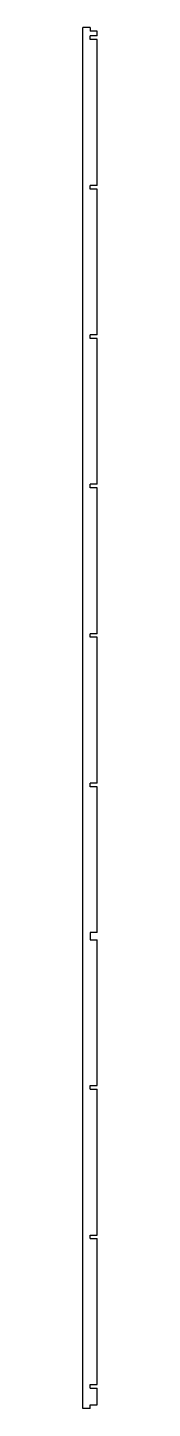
# Model space of a CAD drawing. Header units: millimetres. Extents: x -137 to -125, y -1155 to 0.
import ezdxf

# ---------------------------------------------------------------- set-up
doc = ezdxf.new("R2010")
doc.units = ezdxf.units.MM

msp = doc.modelspace()

# ---------------------------------------------------------------- linework, layer by layer
at = {"color": 7, "linetype": 'Continuous', "lineweight": 25}
for p, q in [((-131.1, 0), (-137.1, 0)), ((-137.1, -1155), (-137.1, 0)), ((-131.1, 0), (-131.1, -3)), ((-125.1, -3), (-131.1, -3)), ((-131.1, -10), (-131.1, -7)), ((-125.1, -7), (-131.1, -7)), ((-125.1, -10), (-131.1, -10)), ((-125.1, -7), (-125.1, -3)), ((-125.1, -132), (-125.1, -10)), ((-131.1, -135), (-131.1, -132)), ((-125.1, -132), (-131.1, -132)), ((-125.1, -135), (-131.1, -135)), ((-125.1, -257), (-125.1, -135)), ((-131.1, -260), (-131.1, -257)), ((-125.1, -257), (-131.1, -257)), ((-125.1, -260), (-131.1, -260)), ((-125.1, -382), (-125.1, -260)), ((-131.1, -385), (-131.1, -382)), ((-125.1, -382), (-131.1, -382)), ((-125.1, -385), (-131.1, -385)), ((-125.1, -507), (-125.1, -385)), ((-131.1, -510), (-131.1, -507)), ((-125.1, -507), (-131.1, -507)), ((-125.1, -510), (-131.1, -510)), ((-125.1, -632), (-125.1, -510)), ((-131.1, -635), (-131.1, -632)), ((-125.1, -632), (-131.1, -632)), ((-125.1, -635), (-131.1, -635)), ((-125.1, -757), (-125.1, -635)), ((-131.1, -757), (-131.1, -763)), ((-125.1, -757), (-131.1, -757)), ((-131.1, -763), (-125.1, -763)), ((-125.1, -885), (-125.1, -763)), ((-131.1, -888), (-131.1, -885)), ((-131.1, -885), (-125.1, -885)), ((-131.1, -888), (-125.1, -888)), ((-125.1, -1010), (-125.1, -888)), ((-131.1, -1013), (-131.1, -1010)), ((-131.1, -1010), (-125.1, -1010)), ((-131.1, -1013), (-125.1, -1013)), ((-125.1, -1135), (-125.1, -1013)), ((-131.1, -1138), (-131.1, -1135)), ((-131.1, -1135), (-125.1, -1135)), ((-131.1, -1138), (-125.1, -1138)), ((-125.1, -1152), (-125.1, -1138)), ((-131.1, -1155), (-137.1, -1155)), ((-131.1, -1155), (-131.1, -1152)), ((-131.1, -1152), (-125.1, -1152))]:
    msp.add_line(p, q, dxfattribs=at)

doc.saveas('drawing.dxf')
